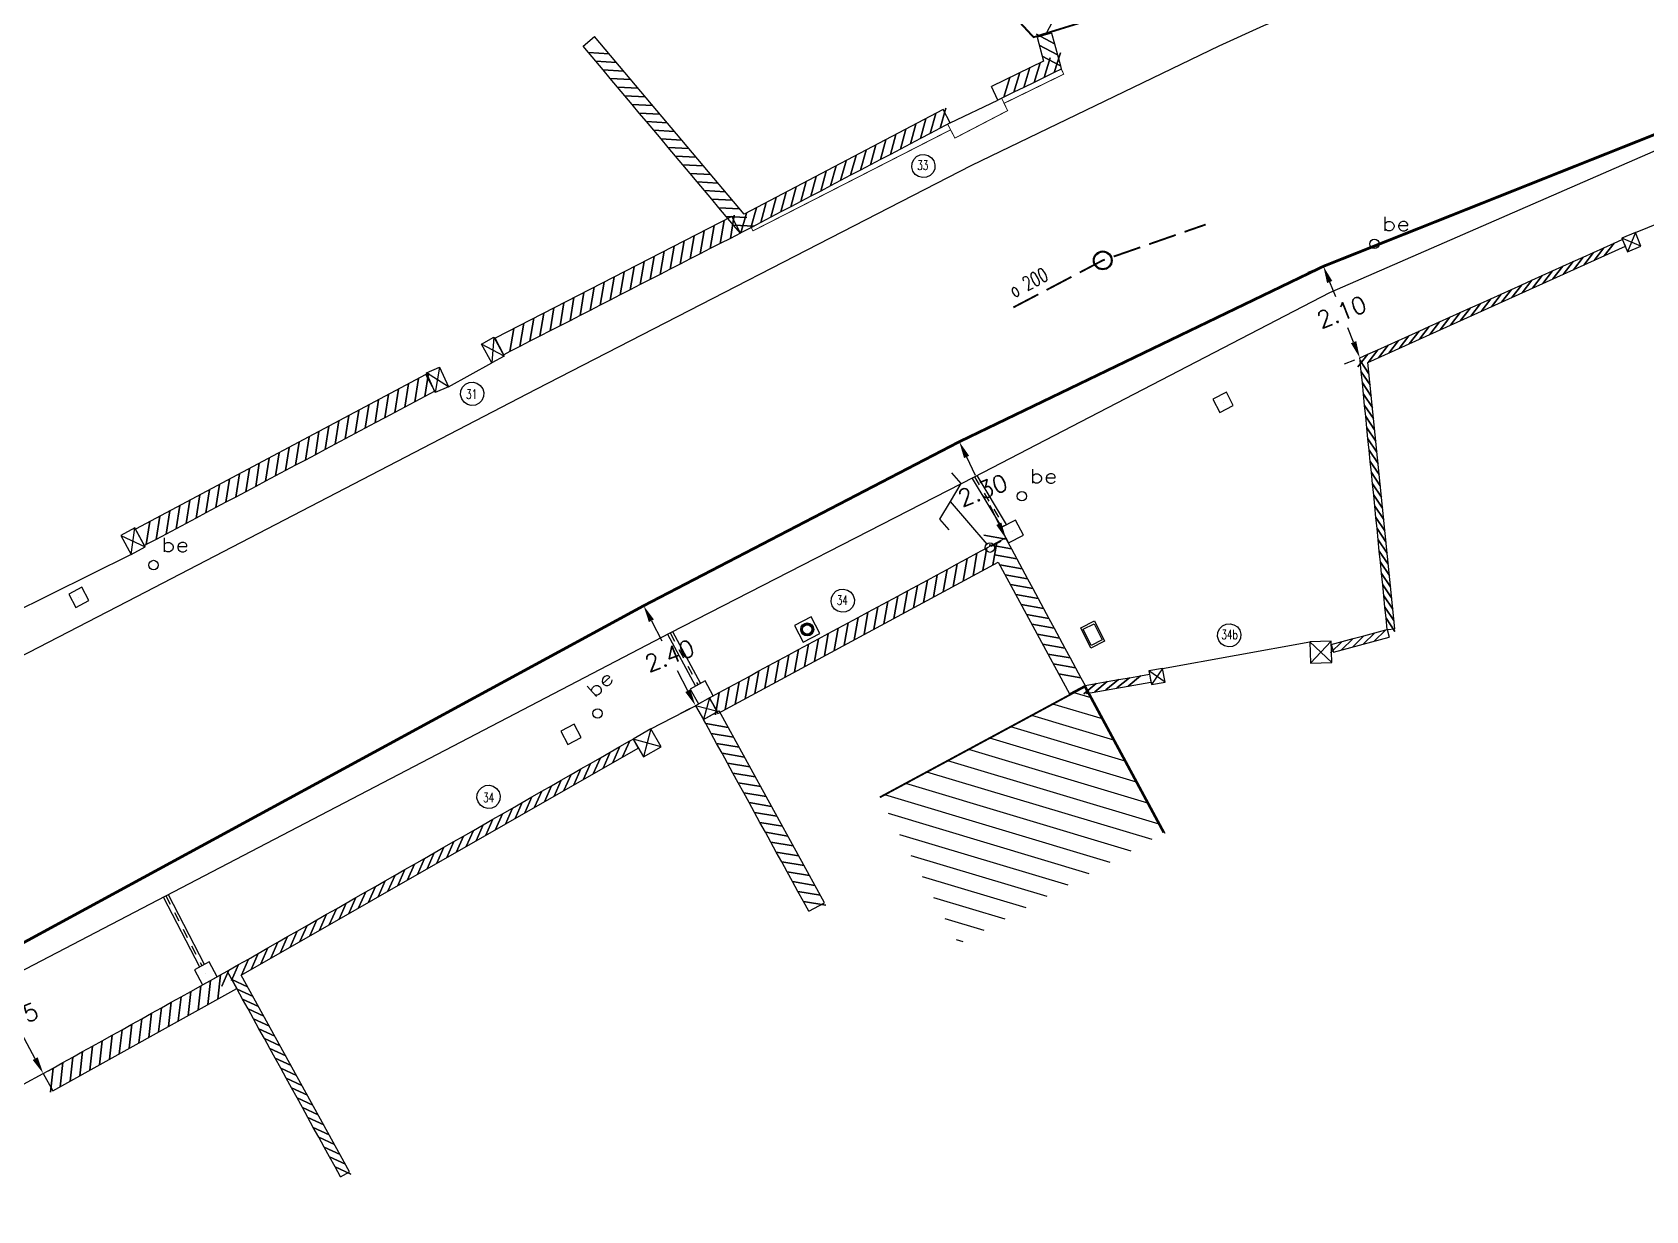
# Model space of a CAD drawing. Extents: x 329973 to 330360, y 136304 to 136475.
# Drawn here: x 330224.19 to 330258.57, y 136415.03 to 136440.14 of the extents above; entities that cross this region are included whole.
import ezdxf
from ezdxf.enums import TextEntityAlignment as Align

# ---------------------------------------------------------------- set-up
doc = ezdxf.new("R2010")
doc.units = 0
doc.header["$PDMODE"] = 2
doc.header["$PDSIZE"] = 0.1
for name, color, linetype in [('A-RESEAU-EAU', 5, 'Continuous'), ('TOP$BATI', 7, 'Continuous'), ('TOP$EAU', 7, 'Continuous'), ('TOP$GAZ', 7, 'Continuous'), ('TOP$MUR-CLOT', 7, 'Continuous'), ('TOP$PARCELLE', 7, 'Continuous'), ('TOP$PLUVIAL', 7, 'Continuous'), ('TOP$PTT-FT', 7, 'Continuous'), ('TOP$TOPO', 7, 'Continuous'), ('TOP$TXTNO', 7, 'Continuous'), ('TOP$VANNE', 7, 'Continuous'), ('TOP$VOIRIE', 7, 'Continuous')]:
    doc.layers.add(name, color=color, linetype=linetype)
doc.styles.add('NC1', font='SIMPLEX', dxfattribs={"width": 0.7, "height": 0.2})
doc.styles.add('NC2', font='SIMPLEX', dxfattribs={"width": 0.7, "height": 0.3})
doc.styles.get("Standard").update_dxf_attribs({"font": 'SIMPLEX'})
doc.dimstyles.get("Standard").update_dxf_attribs({"dimtxt": 0.18, "dimasz": 0.18, "dimexe": 0.18, "dimexo": 0.0625, "dimgap": 0.09, "dimtad": 0, "dimtih": 1, "dimtoh": 1, "dimdec": 4, "dimzin": 0, "dimdsep": 46, "dimtxsty": 'STANDARD', "dimcen": 0.09, "dimadec": 0, "dimazin": 0, "dimtfac": 1, "dimtdec": 4, "dimtofl": 0, "dimtmove": 0, "dimatfit": 3, "dimfxl": 1, "dimtolj": 1, "dimtzin": 0, "dimarcsym": 0})

# ---------------------------------------------------------------- blocks, each defined once
blk = doc.blocks.new('1S059')
at = {"color": 0}
for p, q in [((0.16, 0.16), (-0.16, 0.16)), ((-0.16, 0.16), (-0.16, -0.16)), ((0, 0), (0, 0)), ((0.16, -0.16), (0.16, 0.16)), ((-0.16, -0.16), (0.16, -0.16))]:
    blk.add_line(p, q, dxfattribs=at)
blk = doc.blocks.new('1S075')
at = {"color": 0}
blk.add_circle((0, 0), 0.1, dxfattribs=at)
at = {"color": 0, "width": 1.354839}
blk.add_text('be', height=0.3, dxfattribs=at).set_placement((0.16, 0.28), (0.76, 0.28), align=Align.FIT)
blk = doc.blocks.new('1S081')
at = {"color": 0}
for p, q in [((0.18, 0.18), (-0.18, 0.18)), ((-0.18, 0.18), (-0.18, -0.18)), ((0, 0), (0, 0)), ((0.18, -0.18), (0.18, 0.18)), ((-0.18, -0.18), (0.18, -0.18))]:
    blk.add_line(p, q, dxfattribs=at)
blk = doc.blocks.new('1S099')
at = {"color": 0}
for p, q in [((0.2, 0.2), (-0.2, 0.2)), ((-0.2, 0.2), (-0.2, -0.2)), ((0, 0), (0, 0)), ((0.2, -0.2), (0.2, 0.2)), ((-0.2, -0.2), (0.2, -0.2))]:
    blk.add_line(p, q, dxfattribs=at)
for radius in [0.14, 0.12, 0.1]:
    blk.add_circle((0, 0), radius, dxfattribs=at)
blk = doc.blocks.new('1S041')
at = {"color": 0}
for p, q in [((0.42, 1.74), (0.42, 1.44)), ((0.42, 1.44), (0, 1.3)), ((0, 1.3), (-0.42, 1.16)), ((-0.42, 1.16), (-0.42, 0.86)), ((0, 1.3), (0, 0.1))]:
    blk.add_line(p, q, dxfattribs=at)
blk.add_circle((0, 0), 0.1, dxfattribs=at)
blk = doc.blocks.new('1S098')
at = {"color": 0}
blk.add_line((0, 0), (0, 0), dxfattribs=at)
for radius in [0.2, 0.18]:
    blk.add_circle((0, 0), radius, dxfattribs=at)
blk = doc.blocks.new('3S072')
at = {"color": 0}
for p, q in [((1, 1), (0, 1)), ((0, 1), (0, 0)), ((0, 0), (1, 1)), ((1, 1), (0, 1)), ((0, 1), (1, 0)), ((1, 0), (1, 1)), ((0, 0), (1, 0))]:
    blk.add_line(p, q, dxfattribs=at)
blk = doc.blocks.new('2S072')
at = {"color": 0}
for p, q in [((1, 1), (0, 1)), ((0, 1), (0, 0)), ((0, 0), (1, 1)), ((1, 1), (0, 1)), ((0, 1), (1, 0)), ((1, 0), (1, 1)), ((0, 0), (1, 0))]:
    blk.add_line(p, q, dxfattribs=at)
blk = doc.blocks.new('3S046')
at = {"color": 0}
for p, q in [((1, 1), (0, 1)), ((0, 1), (0, 0)), ((0.9, 0.9), (0.1, 0.9)), ((0.1, 0.9), (0.1, 0.1)), ((0.9, 0.1), (0.9, 0.9)), ((1, 0), (1, 1)), ((0, 0), (1, 0)), ((0.1, 0.1), (0.9, 0.1))]:
    blk.add_line(p, q, dxfattribs=at)
blk = doc.blocks.new('*D60')
at = {"color": 0, "linetype": 'ByBlock', "transparency": 16777216}
for p, q in [((330223.267, 136420.344), (330223.473, 136420.456)), ((330223.329, 136419.968), (330223.616, 136419.439)), ((330224.25, 136418.272), (330223.963, 136418.801)), ((330224.532, 136418.016), (330224.738, 136418.128))]:
    blk.add_line(p, q, dxfattribs=at)
for points in [[(330223.382, 136419.997), (330223.276, 136419.94), (330223.157, 136420.285)], [(330224.303, 136418.301), (330224.197, 136418.244), (330224.422, 136417.956)]]:
    blk.add_solid(points, dxfattribs=at)
at = {"layer": 'DEFPOINTS', "color": 0, "linetype": 'ByBlock', "transparency": 16777216}
for p in [(330223.157, 136420.285, 7.846), (330224.422, 136417.956, 5.838), (330224.422, 136417.956)]:
    blk.add_point(p, dxfattribs=at)
at = {"color": 0, "linetype": 'ByBlock', "transparency": 16777216, "insert": (330223.79, 136419.12), "char_height": 0.36, "attachment_point": 5, "rotation": 20.9959}
blk.add_mtext('\\A1;2.65', dxfattribs=at)
blk = doc.blocks.new('*D61')
at = {"color": 0, "linetype": 'ByBlock', "transparency": 16777216}
for p, q in [((330237.105, 136427.864), (330236.896, 136427.756)), ((330237.382, 136427.602), (330237.602, 136427.178)), ((330238.156, 136426.111), (330237.936, 136426.535)), ((330238.211, 136425.734), (330238.003, 136425.626))]:
    blk.add_line(p, q, dxfattribs=at)
for points in [[(330237.435, 136427.63), (330237.328, 136427.575), (330237.216, 136427.922)], [(330238.209, 136426.139), (330238.103, 136426.084), (330238.322, 136425.792)]]:
    blk.add_solid(points, dxfattribs=at)
at = {"layer": 'DEFPOINTS', "color": 0, "linetype": 'ByBlock', "transparency": 16777216}
for p in [(330237.216, 136427.922, 7.846), (330237.216, 136427.922), (330238.322, 136425.792, 6.644)]:
    blk.add_point(p, dxfattribs=at)
at = {"color": 0, "linetype": 'ByBlock', "transparency": 16777216, "insert": (330237.769, 136426.857), "char_height": 0.36, "attachment_point": 5, "rotation": 20.9959}
blk.add_mtext('\\A1;2.40', dxfattribs=at)
blk = doc.blocks.new('*D62')
at = {"color": 0, "linetype": 'ByBlock', "transparency": 16777216}
for p, q in [((330243.831, 136431.362), (330243.619, 136431.26)), ((330244.099, 136431.092), (330244.285, 136430.706)), ((330244.785, 136429.669), (330244.599, 136430.055)), ((330244.829, 136429.29), (330244.617, 136429.188))]:
    blk.add_line(p, q, dxfattribs=at)
for points in [[(330244.153, 136431.118), (330244.045, 136431.066), (330243.943, 136431.416)], [(330244.839, 136429.695), (330244.731, 136429.643), (330244.941, 136429.344)]]:
    blk.add_solid(points, dxfattribs=at)
at = {"layer": 'DEFPOINTS', "color": 0, "linetype": 'ByBlock', "transparency": 16777216}
for p in [(330243.943, 136431.416, 7.846), (330244.941, 136429.344, 6.644), (330244.941, 136429.344)]:
    blk.add_point(p, dxfattribs=at)
at = {"color": 0, "linetype": 'ByBlock', "transparency": 16777216, "insert": (330244.442, 136430.38), "char_height": 0.36, "attachment_point": 5, "rotation": 20.9959}
blk.add_mtext('\\A1;2.30', dxfattribs=at)
blk = doc.blocks.new('*D63')
at = {"color": 0, "linetype": 'ByBlock', "transparency": 16777216}
for p, q in [((330251.587, 136435.108), (330251.368, 136435.021)), ((330251.836, 136434.82), (330251.958, 136434.513)), ((330252.346, 136433.538), (330252.224, 136433.844)), ((330252.363, 136433.157), (330252.144, 136433.07))]:
    blk.add_line(p, q, dxfattribs=at)
for points in [[(330251.892, 136434.842), (330251.78, 136434.798), (330251.703, 136435.154)], [(330252.402, 136433.56), (330252.29, 136433.515), (330252.479, 136433.203)]]:
    blk.add_solid(points, dxfattribs=at)
at = {"layer": 'DEFPOINTS', "color": 0, "linetype": 'ByBlock', "transparency": 16777216}
for p in [(330251.703, 136435.154, 7.846), (330251.703, 136435.154), (330252.479, 136433.203)]:
    blk.add_point(p, dxfattribs=at)
at = {"color": 0, "linetype": 'ByBlock', "transparency": 16777216, "insert": (330252.091, 136434.179), "char_height": 0.36, "attachment_point": 5, "rotation": 20.9959}
blk.add_mtext('\\A1;2.10', dxfattribs=at)

msp = doc.modelspace()

# ---------------------------------------------------------------- linework, layer by layer
at = {"layer": 'A-RESEAU-EAU', "const_width": 0.06, "elevation": 7.846}
msp.add_lwpolyline([(330265.103, 136440.484), (330251.703, 136435.154), (330243.943, 136431.416), (330237.216, 136427.922), (330223.157, 136420.285), (330216.451, 136416.849), (330195.207, 136405.972), (330186.28, 136401.237), (330175.385, 136395.776), (330162.704, 136389.283), (330153.247, 136384.635), (330134.165, 136375.436), (330120.239, 136369.213), (330109.023, 136364.983), (330098.768, 136361.74), (330079.583, 136354.627), (330069.078, 136351.149), (330040.901, 136341.155)], dxfattribs=at)
at = {"layer": 'TOP$BATI', "color": 0, "const_width": 0.04}
msp.add_lwpolyline([(330246.041, 136445.384), (330249.772, 136441.345), (330245.526, 136440.035), (330241.795, 136444.074)], dxfattribs=at)
at = {"layer": 'TOP$BATI', "color": 1}
for points, elevation in [([(330247.657, 136443.637), (330245.794, 136440.111)], 3.301), ([(330246.381, 136426.075), (330246.748, 136425.965)], 7.159), ([(330245.485, 136425.592), (330247.231, 136425.069)], 7.159), ([(330245.933, 136425.833), (330246.99, 136425.517)], 7.159), ([(330245.036, 136425.35), (330247.473, 136424.621)], 7.159), ([(330244.14, 136424.867), (330247.957, 136423.725)], 7.159), ([(330244.588, 136425.108), (330247.715, 136424.173)], 7.159), ([(330243.692, 136424.625), (330248.198, 136423.277)], 7.159), ([(330242.796, 136424.142), (330247.6, 136422.704)], 7.159), ([(330243.244, 136424.383), (330248.048, 136422.946)], 7.159), ([(330242.348, 136423.9), (330247.152, 136422.462)], 7.159), ([(330242.429, 136423.5), (330246.704, 136422.221)], 7.18), ([(330242.671, 136423.052), (330246.256, 136421.979)], 7.208), ([(330242.913, 136422.603), (330245.808, 136421.737)], 7.235), ([(330243.154, 136422.155), (330245.36, 136421.495)], 7.263), ([(330243.396, 136421.707), (330244.912, 136421.254)], 7.29), ([(330243.637, 136421.259), (330244.464, 136421.012)], 7.318), ([(330243.879, 136420.811), (330244.016, 136420.77)], 7.345)]:
    msp.add_lwpolyline(points, dxfattribs=dict(at, elevation=elevation))
at = {"layer": 'TOP$BATI', "const_width": 0.02}
for points, elevation in [([(330244.898, 136438.627), (330246.17, 136439.248), (330246.117, 136439.356)], 7.519), ([(330244.845, 136438.735), (330244.974, 136438.471), (330243.85, 136437.886), (330243.696, 136438.18)], 7.519), ([(330243.758, 136438.062), (330239.546, 136435.909), (330239.508, 136435.981)], 7.473)]:
    msp.add_lwpolyline(points, dxfattribs=dict(at, elevation=elevation))
at = {"layer": 'TOP$BATI', "color": 0, "const_width": 0.04, "elevation": 7.159}
msp.add_lwpolyline([(330242.251, 136423.841), (330246.617, 136426.196), (330248.295, 136423.085)], dxfattribs=at)
at = {"layer": 'TOP$MUR-CLOT', "color": 0}
for points in [[(330235.927, 136439.843), (330236.172, 136440.049)], [(330253.063, 136427.416), (330253.039, 136427.655), (330253.228, 136427.372), (330253.039, 136427.655), (330253.015, 136427.894), (330253.204, 136427.611), (330253.015, 136427.894), (330252.991, 136428.132), (330253.18, 136427.85), (330252.991, 136428.132), (330252.967, 136428.371), (330253.156, 136428.089), (330252.967, 136428.371), (330252.943, 136428.61), (330253.132, 136428.328), (330252.943, 136428.61), (330252.918, 136428.849), (330253.108, 136428.566), (330252.918, 136428.849), (330252.894, 136429.088), (330253.084, 136428.805), (330252.894, 136429.088), (330252.87, 136429.326), (330253.06, 136429.044), (330252.87, 136429.326), (330252.846, 136429.565), (330253.035, 136429.283), (330252.846, 136429.565), (330252.822, 136429.804), (330253.011, 136429.521), (330252.822, 136429.804), (330252.798, 136430.043), (330252.987, 136429.76), (330252.798, 136430.043), (330252.774, 136430.281), (330252.963, 136429.999), (330252.774, 136430.281), (330252.75, 136430.52), (330252.939, 136430.238), (330252.75, 136430.52), (330252.726, 136430.759), (330252.915, 136430.477), (330252.726, 136430.759), (330252.702, 136430.998), (330252.891, 136430.715), (330252.702, 136430.998), (330252.677, 136431.237), (330252.867, 136430.954), (330252.677, 136431.237), (330252.653, 136431.475), (330252.843, 136431.193), (330252.653, 136431.475), (330252.629, 136431.714), (330252.819, 136431.432), (330252.629, 136431.714), (330252.605, 136431.953), (330252.794, 136431.671), (330252.605, 136431.953), (330252.581, 136432.192), (330252.77, 136431.909), (330252.581, 136432.192), (330252.557, 136432.431), (330252.746, 136432.148), (330252.557, 136432.431), (330252.533, 136432.669), (330252.722, 136432.387), (330252.533, 136432.669), (330252.509, 136432.908), (330252.698, 136432.626), (330252.509, 136432.908), (330252.485, 136433.147), (330252.674, 136432.864), (330252.485, 136433.147), (330252.479, 136433.203), (330252.646, 136433.279), (330252.439, 136433.009), (330252.646, 136433.279), (330252.865, 136433.377), (330252.657, 136433.108), (330252.865, 136433.377), (330253.084, 136433.476), (330252.876, 136433.207), (330253.084, 136433.476), (330253.303, 136433.575), (330253.095, 136433.305), (330253.303, 136433.575), (330253.521, 136433.673), (330253.314, 136433.404), (330253.521, 136433.673), (330253.74, 136433.772), (330253.533, 136433.503), (330253.74, 136433.772), (330253.959, 136433.871), (330253.751, 136433.602), (330253.959, 136433.871), (330254.178, 136433.969), (330253.97, 136433.7), (330254.178, 136433.969), (330254.396, 136434.068), (330254.189, 136433.799), (330254.396, 136434.068), (330254.615, 136434.167), (330254.408, 136433.898), (330254.615, 136434.167), (330254.834, 136434.266), (330254.626, 136433.996), (330254.834, 136434.266), (330255.053, 136434.364), (330254.845, 136434.095), (330255.053, 136434.364), (330255.272, 136434.463), (330255.064, 136434.194), (330255.272, 136434.463), (330255.49, 136434.562), (330255.283, 136434.292), (330255.49, 136434.562), (330255.709, 136434.66), (330255.501, 136434.391), (330255.709, 136434.66), (330255.928, 136434.759), (330255.72, 136434.49), (330255.928, 136434.759), (330256.147, 136434.858), (330255.939, 136434.589), (330256.147, 136434.858), (330256.365, 136434.957), (330256.158, 136434.687), (330256.365, 136434.957), (330256.584, 136435.055), (330256.376, 136434.786), (330256.584, 136435.055), (330256.803, 136435.154), (330256.595, 136434.885), (330256.803, 136435.154), (330257.022, 136435.253), (330256.814, 136434.983), (330257.022, 136435.253), (330257.24, 136435.351), (330257.033, 136435.082), (330257.24, 136435.351), (330257.459, 136435.45), (330257.251, 136435.181), (330257.459, 136435.45), (330257.678, 136435.549), (330257.47, 136435.28), (330257.678, 136435.549), (330257.897, 136435.647), (330257.689, 136435.378), (330257.897, 136435.647), (330258.073, 136435.727)], [(330253.222, 136427.432), (330252.65, 136433.105), (330258.139, 136435.581)], [(330253.063, 136427.416), (330253.222, 136427.432)], [(330253.063, 136427.416), (330253.107, 136427.252)]]:
    msp.add_lwpolyline(points, dxfattribs=at)
for points, elevation in [([(330243.602, 136438.492), (330239.356, 136436.262), (330236.172, 136440.049)], 7.53), ([(330245.601, 136440.039), (330245.739, 136439.528), (330244.627, 136438.985)], 7.62), ([(330245.91, 136440.123), (330245.972, 136439.891), (330245.585, 136440.097), (330245.972, 136439.891), (330246.035, 136439.659), (330245.648, 136439.865), (330246.035, 136439.659), (330246.098, 136439.428), (330245.71, 136439.634), (330246.098, 136439.428), (330246.117, 136439.356), (330245.968, 136439.283), (330246.097, 136439.702), (330245.968, 136439.283), (330245.752, 136439.178), (330245.881, 136439.597), (330245.752, 136439.178), (330245.537, 136439.073), (330245.666, 136439.492), (330245.537, 136439.073), (330245.321, 136438.967), (330245.45, 136439.387), (330245.321, 136438.967), (330245.105, 136438.862), (330245.234, 136439.281), (330245.105, 136438.862), (330244.89, 136438.757), (330245.019, 136439.176), (330244.89, 136438.757), (330244.767, 136438.697)], 7.62), ([(330245.91, 136440.123), (330245.601, 136440.039)], 7.62), ([(330243.751, 136438.209), (330243.539, 136438.097), (330243.655, 136438.52), (330243.539, 136438.097), (330243.326, 136437.986), (330243.443, 136438.409), (330243.326, 136437.986), (330243.114, 136437.874), (330243.23, 136438.297), (330243.114, 136437.874), (330242.901, 136437.763), (330243.018, 136438.185), (330242.901, 136437.763), (330242.689, 136437.651), (330242.805, 136438.074), (330242.689, 136437.651), (330242.476, 136437.539), (330242.593, 136437.962), (330242.476, 136437.539), (330242.264, 136437.428), (330242.38, 136437.851), (330242.264, 136437.428), (330242.051, 136437.316), (330242.168, 136437.739), (330242.051, 136437.316), (330241.839, 136437.205), (330241.956, 136437.627), (330241.839, 136437.205), (330241.626, 136437.093), (330241.743, 136437.516), (330241.626, 136437.093), (330241.414, 136436.981), (330241.531, 136437.404), (330241.414, 136436.981), (330241.201, 136436.87), (330241.318, 136437.293), (330241.201, 136436.87), (330240.989, 136436.758), (330241.106, 136437.181), (330240.989, 136436.758), (330240.776, 136436.647), (330240.893, 136437.069), (330240.776, 136436.647), (330240.564, 136436.535), (330240.681, 136436.958), (330240.564, 136436.535), (330240.351, 136436.423), (330240.468, 136436.846), (330240.351, 136436.423), (330240.139, 136436.312), (330240.256, 136436.735), (330240.139, 136436.312), (330239.926, 136436.2), (330240.043, 136436.623), (330239.926, 136436.2), (330239.714, 136436.089), (330239.831, 136436.511), (330239.714, 136436.089), (330239.502, 136435.977), (330239.618, 136436.4), (330239.502, 136435.977), (330239.289, 136435.865), (330239.406, 136436.288), (330239.289, 136435.865), (330239.277, 136435.859), (330239.131, 136436.032), (330239.569, 136436.009), (330239.131, 136436.032), (330238.977, 136436.216), (330239.415, 136436.192), (330238.977, 136436.216), (330238.822, 136436.4), (330239.26, 136436.376), (330238.822, 136436.4), (330238.668, 136436.583), (330239.106, 136436.56), (330238.668, 136436.583), (330238.513, 136436.767), (330238.951, 136436.743), (330238.513, 136436.767), (330238.359, 136436.951), (330238.797, 136436.927), (330238.359, 136436.951), (330238.205, 136437.134), (330238.643, 136437.111), (330238.205, 136437.134), (330238.05, 136437.318), (330238.488, 136437.294), (330238.05, 136437.318), (330237.896, 136437.502), (330238.334, 136437.478), (330237.896, 136437.502), (330237.741, 136437.685), (330238.179, 136437.662), (330237.741, 136437.685), (330237.587, 136437.869), (330238.025, 136437.845), (330237.587, 136437.869), (330237.432, 136438.053), (330237.87, 136438.029), (330237.432, 136438.053), (330237.278, 136438.237), (330237.716, 136438.213), (330237.278, 136438.237), (330237.123, 136438.42), (330237.561, 136438.397), (330237.123, 136438.42), (330236.969, 136438.604), (330237.407, 136438.58), (330236.969, 136438.604), (330236.814, 136438.788), (330237.252, 136438.764), (330236.814, 136438.788), (330236.66, 136438.971), (330237.098, 136438.948), (330236.66, 136438.971), (330236.505, 136439.155), (330236.943, 136439.131), (330236.505, 136439.155), (330236.351, 136439.339), (330236.789, 136439.315), (330236.351, 136439.339), (330236.197, 136439.522), (330236.635, 136439.499), (330236.197, 136439.522), (330236.042, 136439.706), (330236.48, 136439.682), (330236.042, 136439.706), (330235.927, 136439.843)], 7.53), ([(330244.767, 136438.697), (330244.627, 136438.985)], 7.523), ([(330243.751, 136438.209), (330243.602, 136438.492)], 7.53), ([(330239.094, 136436.215), (330234.052, 136433.625)], 7.013), ([(330239.277, 136435.859), (330239.064, 136435.749), (330239.148, 136436.242), (330239.064, 136435.749), (330238.85, 136435.64), (330238.934, 136436.133), (330238.85, 136435.64), (330238.637, 136435.53), (330238.721, 136436.023), (330238.637, 136435.53), (330238.423, 136435.42), (330238.507, 136435.913), (330238.423, 136435.42), (330238.21, 136435.311), (330238.294, 136435.804), (330238.21, 136435.311), (330237.996, 136435.201), (330238.08, 136435.694), (330237.996, 136435.201), (330237.783, 136435.091), (330237.867, 136435.584), (330237.783, 136435.091), (330237.569, 136434.982), (330237.653, 136435.475), (330237.569, 136434.982), (330237.356, 136434.872), (330237.44, 136435.365), (330237.356, 136434.872), (330237.142, 136434.763), (330237.226, 136435.255), (330237.142, 136434.763), (330236.929, 136434.653), (330237.013, 136435.146), (330236.929, 136434.653), (330236.715, 136434.543), (330236.799, 136435.036), (330236.715, 136434.543), (330236.502, 136434.434), (330236.586, 136434.926), (330236.502, 136434.434), (330236.288, 136434.324), (330236.372, 136434.817), (330236.288, 136434.324), (330236.075, 136434.214), (330236.159, 136434.707), (330236.075, 136434.214), (330235.861, 136434.105), (330235.945, 136434.598), (330235.861, 136434.105), (330235.648, 136433.995), (330235.732, 136434.488), (330235.648, 136433.995), (330235.434, 136433.885), (330235.518, 136434.378), (330235.434, 136433.885), (330235.221, 136433.776), (330235.305, 136434.269), (330235.221, 136433.776), (330235.007, 136433.666), (330235.091, 136434.159), (330235.007, 136433.666), (330234.794, 136433.556), (330234.878, 136434.049), (330234.794, 136433.556), (330234.58, 136433.447), (330234.664, 136433.94), (330234.58, 136433.447), (330234.367, 136433.337), (330234.451, 136433.83), (330234.367, 136433.337), (330234.234, 136433.269)], 7.013), ([(330239.277, 136435.859), (330239.094, 136436.215)], 7.013), ([(330258.073, 136435.727), (330258.139, 136435.581)], 7.719), ([(330234.234, 136433.269), (330234.052, 136433.625)], 6.745), ([(330232.575, 136432.846), (330226.388, 136429.555)], 6.676), ([(330232.763, 136432.492), (330232.551, 136432.38), (330232.628, 136432.874), (330232.551, 136432.38), (330232.339, 136432.267), (330232.416, 136432.761), (330232.339, 136432.267), (330232.127, 136432.154), (330232.204, 136432.648), (330232.127, 136432.154), (330231.915, 136432.042), (330231.992, 136432.536), (330231.915, 136432.042), (330231.703, 136431.929), (330231.78, 136432.423), (330231.703, 136431.929), (330231.492, 136431.816), (330231.569, 136432.31), (330231.492, 136431.816), (330231.28, 136431.704), (330231.357, 136432.198), (330231.28, 136431.704), (330231.068, 136431.591), (330231.145, 136432.085), (330231.068, 136431.591), (330230.856, 136431.478), (330230.933, 136431.972), (330230.856, 136431.478), (330230.644, 136431.365), (330230.721, 136431.859), (330230.644, 136431.365), (330230.432, 136431.253), (330230.509, 136431.747), (330230.432, 136431.253), (330230.22, 136431.14), (330230.297, 136431.634), (330230.22, 136431.14), (330230.008, 136431.027), (330230.085, 136431.521), (330230.008, 136431.027), (330229.796, 136430.915), (330229.873, 136431.409), (330229.796, 136430.915), (330229.585, 136430.802), (330229.662, 136431.296), (330229.585, 136430.802), (330229.373, 136430.689), (330229.45, 136431.183), (330229.373, 136430.689), (330229.161, 136430.576), (330229.238, 136431.07), (330229.161, 136430.576), (330228.949, 136430.464), (330229.026, 136430.958), (330228.949, 136430.464), (330228.737, 136430.351), (330228.814, 136430.845), (330228.737, 136430.351), (330228.525, 136430.238), (330228.602, 136430.732), (330228.525, 136430.238), (330228.313, 136430.126), (330228.39, 136430.62), (330228.313, 136430.126), (330228.101, 136430.013), (330228.178, 136430.507), (330228.101, 136430.013), (330227.889, 136429.9), (330227.966, 136430.394), (330227.889, 136429.9), (330227.678, 136429.788), (330227.755, 136430.282), (330227.678, 136429.788), (330227.466, 136429.675), (330227.543, 136430.169), (330227.466, 136429.675), (330227.254, 136429.562), (330227.331, 136430.056), (330227.254, 136429.562), (330227.042, 136429.449), (330227.119, 136429.943), (330227.042, 136429.449), (330226.83, 136429.337), (330226.907, 136429.831), (330226.83, 136429.337), (330226.618, 136429.224), (330226.695, 136429.718), (330226.618, 136429.224), (330226.576, 136429.201)], 6.676), ([(330232.763, 136432.492), (330232.575, 136432.846)], 6.676), ([(330226.576, 136429.201), (330226.388, 136429.555)], 6.296), ([(330238.617, 136425.962), (330238.828, 136426.076), (330238.745, 136425.599), (330238.828, 136426.076), (330239.039, 136426.19), (330238.956, 136425.713), (330239.039, 136426.19), (330239.251, 136426.304), (330239.167, 136425.827), (330239.251, 136426.304), (330239.462, 136426.418), (330239.378, 136425.941), (330239.462, 136426.418), (330239.673, 136426.532), (330239.589, 136426.055), (330239.673, 136426.532), (330239.884, 136426.646), (330239.801, 136426.169), (330239.884, 136426.646), (330240.095, 136426.76), (330240.012, 136426.283), (330240.095, 136426.76), (330240.307, 136426.874), (330240.223, 136426.397), (330240.307, 136426.874), (330240.518, 136426.988), (330240.434, 136426.511), (330240.518, 136426.988), (330240.729, 136427.102), (330240.645, 136426.625), (330240.729, 136427.102), (330240.94, 136427.216), (330240.857, 136426.739), (330240.94, 136427.216), (330241.151, 136427.33), (330241.068, 136426.853), (330241.151, 136427.33), (330241.362, 136427.444), (330241.279, 136426.967), (330241.362, 136427.444), (330241.574, 136427.558), (330241.49, 136427.081), (330241.574, 136427.558), (330241.785, 136427.672), (330241.701, 136427.195), (330241.785, 136427.672), (330241.996, 136427.786), (330241.913, 136427.309), (330241.996, 136427.786), (330242.207, 136427.9), (330242.124, 136427.423), (330242.207, 136427.9), (330242.418, 136428.014), (330242.335, 136427.537), (330242.418, 136428.014), (330242.63, 136428.128), (330242.546, 136427.651), (330242.63, 136428.128), (330242.841, 136428.242), (330242.757, 136427.765), (330242.841, 136428.242), (330243.052, 136428.356), (330242.969, 136427.879), (330243.052, 136428.356), (330243.263, 136428.47), (330243.18, 136427.993), (330243.263, 136428.47), (330243.474, 136428.584), (330243.391, 136428.107), (330243.474, 136428.584), (330243.686, 136428.698), (330243.602, 136428.221), (330243.686, 136428.698), (330243.897, 136428.812), (330243.813, 136428.335), (330243.897, 136428.812), (330244.108, 136428.926), (330244.024, 136428.449), (330244.108, 136428.926), (330244.319, 136429.04), (330244.236, 136428.563), (330244.319, 136429.04), (330244.53, 136429.154), (330244.447, 136428.677), (330244.53, 136429.154), (330244.742, 136429.268), (330244.658, 136428.791), (330244.742, 136429.268), (330244.928, 136429.369), (330244.941, 136429.344), (330244.464, 136429.428), (330244.941, 136429.344), (330245.055, 136429.133), (330244.578, 136429.217), (330245.055, 136429.133), (330245.169, 136428.922), (330244.692, 136429.005), (330245.169, 136428.922), (330245.283, 136428.711), (330244.806, 136428.794), (330245.283, 136428.711), (330245.397, 136428.499), (330244.92, 136428.583), (330245.397, 136428.499), (330245.511, 136428.288), (330245.034, 136428.372), (330245.511, 136428.288), (330245.625, 136428.077), (330245.148, 136428.161), (330245.625, 136428.077), (330245.739, 136427.866), (330245.262, 136427.949), (330245.739, 136427.866), (330245.853, 136427.654), (330245.376, 136427.738), (330245.853, 136427.654), (330245.967, 136427.443), (330245.49, 136427.527), (330245.967, 136427.443), (330246.081, 136427.232), (330245.604, 136427.316), (330246.081, 136427.232), (330246.195, 136427.021), (330245.718, 136427.104), (330246.195, 136427.021), (330246.309, 136426.81), (330245.832, 136426.893), (330246.309, 136426.81), (330246.423, 136426.598), (330245.946, 136426.682), (330246.423, 136426.598), (330246.536, 136426.387), (330246.06, 136426.471), (330246.536, 136426.387), (330246.625, 136426.223)], 6.644), ([(330238.798, 136425.628), (330244.774, 136428.854), (330246.291, 136426.043)], 6.644), ([(330251.871, 136427.099), (330252.103, 136427.161), (330251.857, 136426.919), (330252.103, 136427.161), (330252.335, 136427.222), (330252.089, 136426.981), (330252.335, 136427.222), (330252.567, 136427.284), (330252.321, 136427.043), (330252.567, 136427.284), (330252.799, 136427.346), (330252.553, 136427.104), (330252.799, 136427.346), (330253.031, 136427.407), (330252.785, 136427.166), (330253.031, 136427.407), (330253.063, 136427.416)], 7.276), ([(330251.915, 136426.935), (330253.107, 136427.252)], 7.276), ([(330251.871, 136427.099), (330251.915, 136426.935)], 7.276), ([(330246.625, 136426.223), (330246.291, 136426.043)], 7.159), ([(330246.625, 136426.223), (330246.861, 136426.265), (330246.595, 136426.045), (330246.861, 136426.265), (330247.098, 136426.306), (330246.832, 136426.087), (330247.098, 136426.306), (330247.334, 136426.348), (330247.068, 136426.128), (330247.334, 136426.348), (330247.57, 136426.389), (330247.304, 136426.17), (330247.57, 136426.389), (330247.807, 136426.431), (330247.541, 136426.212), (330247.807, 136426.431), (330247.996, 136426.464)], 7.159), ([(330246.625, 136426.223), (330246.654, 136426.056)], 7.159), ([(330246.654, 136426.056), (330248.025, 136426.297)], 7.159), ([(330247.996, 136426.464), (330248.025, 136426.297)], 7.195), ([(330238.617, 136425.962), (330238.798, 136425.628)], 6.644), ([(330238.492, 136425.497), (330238.825, 136425.68)], 6.644), ([(330241.068, 136421.596), (330238.825, 136425.68)], 6.644), ([(330240.735, 136421.413), (330240.62, 136421.623), (330241.097, 136421.543), (330240.62, 136421.623), (330240.504, 136421.834), (330240.982, 136421.754), (330240.504, 136421.834), (330240.389, 136422.044), (330240.866, 136421.964), (330240.389, 136422.044), (330240.273, 136422.254), (330240.751, 136422.174), (330240.273, 136422.254), (330240.158, 136422.465), (330240.635, 136422.385), (330240.158, 136422.465), (330240.042, 136422.675), (330240.52, 136422.595), (330240.042, 136422.675), (330239.926, 136422.885), (330240.404, 136422.805), (330239.926, 136422.885), (330239.811, 136423.096), (330240.288, 136423.016), (330239.811, 136423.096), (330239.695, 136423.306), (330240.173, 136423.226), (330239.695, 136423.306), (330239.58, 136423.516), (330240.057, 136423.436), (330239.58, 136423.516), (330239.464, 136423.727), (330239.942, 136423.647), (330239.464, 136423.727), (330239.349, 136423.937), (330239.826, 136423.857), (330239.349, 136423.937), (330239.233, 136424.148), (330239.711, 136424.068), (330239.233, 136424.148), (330239.118, 136424.358), (330239.595, 136424.278), (330239.118, 136424.358), (330239.002, 136424.568), (330239.48, 136424.488), (330239.002, 136424.568), (330238.887, 136424.779), (330239.364, 136424.699), (330238.887, 136424.779), (330238.771, 136424.989), (330239.249, 136424.909), (330238.771, 136424.989), (330238.656, 136425.199), (330239.133, 136425.119), (330238.656, 136425.199), (330238.54, 136425.41), (330239.017, 136425.33), (330238.54, 136425.41), (330238.492, 136425.497)], 6.644), ([(330230.756, 136415.758), (330230.64, 136415.968), (330230.978, 136415.812), (330230.64, 136415.968), (330230.525, 136416.178), (330230.862, 136416.022), (330230.525, 136416.178), (330230.409, 136416.388), (330230.746, 136416.232), (330230.409, 136416.388), (330230.293, 136416.599), (330230.63, 136416.442), (330230.293, 136416.599), (330230.177, 136416.809), (330230.515, 136416.652), (330230.177, 136416.809), (330230.061, 136417.019), (330230.399, 136416.863), (330230.061, 136417.019), (330229.945, 136417.229), (330230.283, 136417.073), (330229.945, 136417.229), (330229.83, 136417.439), (330230.167, 136417.283), (330229.83, 136417.439), (330229.714, 136417.65), (330230.051, 136417.493), (330229.714, 136417.65), (330229.598, 136417.86), (330229.935, 136417.703), (330229.598, 136417.86), (330229.482, 136418.07), (330229.82, 136417.913), (330229.482, 136418.07), (330229.366, 136418.28), (330229.704, 136418.124), (330229.366, 136418.28), (330229.25, 136418.49), (330229.588, 136418.334), (330229.25, 136418.49), (330229.135, 136418.701), (330229.472, 136418.544), (330229.135, 136418.701), (330229.019, 136418.911), (330229.356, 136418.754), (330229.019, 136418.911), (330228.903, 136419.121), (330229.24, 136418.964), (330228.903, 136419.121), (330228.787, 136419.331), (330229.125, 136419.175), (330228.787, 136419.331), (330228.671, 136419.541), (330229.009, 136419.385), (330228.671, 136419.541), (330228.555, 136419.752), (330228.893, 136419.595), (330228.555, 136419.752), (330228.44, 136419.962), (330228.777, 136419.805), (330228.44, 136419.962), (330228.343, 136420.137), (330228.378, 136420.157), (330228.226, 136419.817), (330228.378, 136420.157), (330228.586, 136420.276), (330228.435, 136419.936), (330228.586, 136420.276), (330228.794, 136420.395), (330228.643, 136420.055), (330228.794, 136420.395), (330229.003, 136420.514), (330228.851, 136420.174), (330229.003, 136420.514), (330229.211, 136420.633), (330229.06, 136420.293), (330229.211, 136420.633), (330229.419, 136420.752), (330229.268, 136420.413), (330229.419, 136420.752), (330229.628, 136420.872), (330229.477, 136420.532), (330229.628, 136420.872), (330229.836, 136420.991), (330229.685, 136420.651), (330229.836, 136420.991), (330230.045, 136421.11), (330229.893, 136420.77), (330230.045, 136421.11), (330230.253, 136421.229), (330230.102, 136420.889), (330230.253, 136421.229), (330230.461, 136421.348), (330230.31, 136421.008), (330230.461, 136421.348), (330230.67, 136421.467), (330230.518, 136421.127), (330230.67, 136421.467), (330230.878, 136421.586), (330230.727, 136421.246), (330230.878, 136421.586), (330231.086, 136421.705), (330230.935, 136421.365), (330231.086, 136421.705), (330231.295, 136421.824), (330231.143, 136421.485), (330231.295, 136421.824), (330231.503, 136421.944), (330231.352, 136421.604), (330231.503, 136421.944), (330231.711, 136422.063), (330231.56, 136421.723), (330231.711, 136422.063), (330231.92, 136422.182), (330231.768, 136421.842), (330231.92, 136422.182), (330232.128, 136422.301), (330231.977, 136421.961), (330232.128, 136422.301), (330232.336, 136422.42), (330232.185, 136422.08), (330232.336, 136422.42), (330232.545, 136422.539), (330232.394, 136422.199), (330232.545, 136422.539), (330232.753, 136422.658), (330232.602, 136422.318), (330232.753, 136422.658), (330232.961, 136422.777), (330232.81, 136422.437), (330232.961, 136422.777), (330233.17, 136422.896), (330233.019, 136422.557), (330233.17, 136422.896), (330233.378, 136423.016), (330233.227, 136422.676), (330233.378, 136423.016), (330233.587, 136423.135), (330233.435, 136422.795), (330233.587, 136423.135), (330233.795, 136423.254), (330233.644, 136422.914), (330233.795, 136423.254), (330234.003, 136423.373), (330233.852, 136423.033), (330234.003, 136423.373), (330234.212, 136423.492), (330234.06, 136423.152), (330234.212, 136423.492), (330234.42, 136423.611), (330234.269, 136423.271), (330234.42, 136423.611), (330234.628, 136423.73), (330234.477, 136423.39), (330234.628, 136423.73), (330234.837, 136423.849), (330234.685, 136423.51), (330234.837, 136423.849), (330235.045, 136423.969), (330234.894, 136423.629), (330235.045, 136423.969), (330235.253, 136424.088), (330235.102, 136423.748), (330235.253, 136424.088), (330235.462, 136424.207), (330235.31, 136423.867), (330235.462, 136424.207), (330235.67, 136424.326), (330235.519, 136423.986), (330235.67, 136424.326), (330235.878, 136424.445), (330235.727, 136424.105), (330235.878, 136424.445), (330236.087, 136424.564), (330235.936, 136424.224), (330236.087, 136424.564), (330236.295, 136424.683), (330236.144, 136424.343), (330236.295, 136424.683), (330236.504, 136424.802), (330236.352, 136424.462), (330236.504, 136424.802), (330236.712, 136424.921), (330236.561, 136424.582), (330236.712, 136424.921), (330236.92, 136425.041), (330236.769, 136424.701), (330236.92, 136425.041), (330236.991, 136425.081)], 6.004), ([(330230.949, 136415.864), (330228.64, 136420.054), (330237.1, 136424.89)], 6.004), ([(330236.991, 136425.081), (330237.1, 136424.89)], 6.572), ([(330240.735, 136421.413), (330241.068, 136421.596)], 6.644), ([(330224.422, 136417.956), (330224.632, 136418.073), (330224.574, 136417.56), (330224.632, 136418.073), (330224.841, 136418.189), (330224.783, 136417.676), (330224.841, 136418.189), (330225.051, 136418.306), (330224.993, 136417.793), (330225.051, 136418.306), (330225.261, 136418.423), (330225.203, 136417.91), (330225.261, 136418.423), (330225.471, 136418.539), (330225.413, 136418.026), (330225.471, 136418.539), (330225.68, 136418.656), (330225.622, 136418.143), (330225.68, 136418.656), (330225.89, 136418.773), (330225.832, 136418.26), (330225.89, 136418.773), (330226.1, 136418.889), (330226.042, 136418.376), (330226.1, 136418.889), (330226.31, 136419.006), (330226.252, 136418.493), (330226.31, 136419.006), (330226.519, 136419.123), (330226.461, 136418.61), (330226.519, 136419.123), (330226.729, 136419.239), (330226.671, 136418.726), (330226.729, 136419.239), (330226.939, 136419.356), (330226.881, 136418.843), (330226.939, 136419.356), (330227.149, 136419.473), (330227.091, 136418.96), (330227.149, 136419.473), (330227.358, 136419.589), (330227.3, 136419.076), (330227.358, 136419.589), (330227.568, 136419.706), (330227.51, 136419.193), (330227.568, 136419.706), (330227.778, 136419.823), (330227.72, 136419.31), (330227.778, 136419.823), (330227.988, 136419.939), (330227.93, 136419.426), (330227.988, 136419.939), (330228.197, 136420.056), (330228.139, 136419.543), (330228.197, 136420.056), (330228.343, 136420.137)], 5.838), ([(330228.343, 136420.137), (330228.547, 136419.77)], 6.004), ([(330224.626, 136417.589), (330228.547, 136419.77)], 5.838), ([(330224.422, 136417.956), (330224.626, 136417.589)], 5.838), ([(330230.756, 136415.758), (330230.949, 136415.864)], 6.004)]:
    msp.add_lwpolyline(points, dxfattribs=dict(at, elevation=elevation))
at = {"layer": 'TOP$PARCELLE'}
for points, elevation in [([(330243.751, 136438.209), (330244.767, 136438.697)], 7.53), ([(330258.352, 136435.873), (330261.136, 136437.005)], 7.719), ([(330233.055, 136432.589), (330233.98, 136433.095)], 6.879), ([(330226.293, 136429.013), (330223.715, 136427.735)], 6.28), ([(330248.275, 136426.587), (330251.415, 136427.155)], 7.195), ([(330237.372, 136425.3), (330238.322, 136425.792)], 6.572), ([(330223.581, 136417.503), (330224.422, 136417.956)], 5.832)]:
    msp.add_lwpolyline(points, dxfattribs=dict(at, elevation=elevation))
at = {"layer": 'TOP$PLUVIAL', "color": 4}
for points, elevation in [([(330244.265, 136430.667), (330244.368, 136430.496)], 6.794), ([(330244.471, 136430.324), (330244.574, 136430.153)], 6.841), ([(330244.677, 136429.981), (330244.78, 136429.81)], 6.887), ([(330244.883, 136429.638), (330244.891, 136429.624)], 6.934), ([(330237.781, 136427.344), (330237.875, 136427.168)], 6.405), ([(330237.969, 136426.991), (330238.063, 136426.815)], 6.469), ([(330238.157, 136426.638), (330238.252, 136426.462)], 6.532), ([(330238.346, 136426.285), (330238.365, 136426.249)], 6.596), ([(330227.033, 136421.745), (330227.125, 136421.567)], 5.789), ([(330227.217, 136421.39), (330227.308, 136421.212)], 5.827), ([(330227.4, 136421.034), (330227.492, 136420.856)], 5.866), ([(330227.584, 136420.679), (330227.675, 136420.501)], 5.904), ([(330227.767, 136420.323), (330227.801, 136420.258)], 5.942)]:
    msp.add_lwpolyline(points, dxfattribs=dict(at, elevation=elevation))
at = {"layer": 'TOP$PLUVIAL', "color": 0}
for points, elevation in [([(330244.316, 136430.698), (330244.943, 136429.655)], 6.794), ([(330244.214, 136430.636), (330244.84, 136429.594)], 6.794), ([(330237.728, 136427.316), (330238.312, 136426.22)], 6.405), ([(330237.834, 136427.372), (330238.418, 136426.277)], 6.405), ([(330227.086, 136421.773), (330227.854, 136420.285)], 5.789), ([(330226.98, 136421.717), (330227.748, 136420.23)], 5.789)]:
    msp.add_lwpolyline(points, dxfattribs=dict(at, elevation=elevation))
at = {"layer": 'TOP$TOPO'}
for points in [[(330242.937, 136437.352), (330242.973, 136437.43), (330243.033, 136437.492), (330243.111, 136437.53), (330243.197, 136437.538), (330243.28, 136437.517), (330243.351, 136437.468), (330243.402, 136437.398), (330243.425, 136437.315), (330243.419, 136437.229), (330243.383, 136437.151), (330243.323, 136437.089), (330243.246, 136437.052), (330243.16, 136437.043), (330243.076, 136437.064), (330243.005, 136437.113), (330242.954, 136437.183), (330242.931, 136437.266), (330242.937, 136437.352)], [(330233.322, 136432.499), (330233.357, 136432.578), (330233.418, 136432.64), (330233.495, 136432.677), (330233.581, 136432.686), (330233.665, 136432.664), (330233.736, 136432.616), (330233.786, 136432.546), (330233.81, 136432.463), (330233.803, 136432.377), (330233.768, 136432.298), (330233.708, 136432.236), (330233.63, 136432.199), (330233.544, 136432.19), (330233.461, 136432.212), (330233.389, 136432.26), (330233.339, 136432.33), (330233.316, 136432.413), (330233.322, 136432.499)], [(330241.219, 136428.091), (330241.255, 136428.17), (330241.315, 136428.232), (330241.392, 136428.269), (330241.478, 136428.278), (330241.562, 136428.257), (330241.633, 136428.208), (330241.684, 136428.138), (330241.707, 136428.055), (330241.701, 136427.969), (330241.665, 136427.89), (330241.605, 136427.829), (330241.527, 136427.791), (330241.441, 136427.783), (330241.358, 136427.804), (330241.286, 136427.852), (330241.236, 136427.922), (330241.213, 136428.005), (330241.219, 136428.091)], [(330249.455, 136427.353), (330249.49, 136427.432), (330249.55, 136427.494), (330249.628, 136427.531), (330249.714, 136427.54), (330249.797, 136427.519), (330249.869, 136427.47), (330249.919, 136427.4), (330249.942, 136427.317), (330249.936, 136427.231), (330249.901, 136427.152), (330249.84, 136427.091), (330249.763, 136427.053), (330249.677, 136427.045), (330249.593, 136427.066), (330249.522, 136427.114), (330249.472, 136427.184), (330249.448, 136427.267), (330249.455, 136427.353)], [(330233.67, 136423.911), (330233.706, 136423.989), (330233.766, 136424.051), (330233.844, 136424.089), (330233.929, 136424.097), (330234.013, 136424.076), (330234.084, 136424.027), (330234.135, 136423.958), (330234.158, 136423.874), (330234.152, 136423.788), (330234.116, 136423.71), (330234.056, 136423.648), (330233.978, 136423.611), (330233.893, 136423.602), (330233.809, 136423.623), (330233.738, 136423.672), (330233.687, 136423.742), (330233.664, 136423.825), (330233.67, 136423.911)]]:
    msp.add_lwpolyline(points, dxfattribs=at)
at = {"layer": 'TOP$TOPO', "elevation": 7.159}
msp.add_lwpolyline([(330246.625, 136426.223), (330248.322, 136423.077)], dxfattribs=at)
at = {"layer": 'TOP$VANNE', "color": 6, "const_width": 0.04}
for points, elevation in [([(330247.989, 136435.625), (330248.555, 136435.822)], 7.262), ([(330248.744, 136435.888), (330249.193, 136436.044)], 7.301), ([(330247.233, 136435.362), (330247.8, 136435.559)], 7.223), ([(330246.511, 136435.023), (330247, 136435.281), (330247.044, 136435.296)], 7.185), ([(330245.803, 136434.65), (330246.334, 136434.93)], 7.148), ([(330245.095, 136434.278), (330245.626, 136434.557)], 7.112)]:
    msp.add_lwpolyline(points, dxfattribs=dict(at, elevation=elevation))
at = {"layer": 'TOP$VOIRIE'}
for points, elevation in [([(330214.397, 136421.928), (330224.12, 136426.935), (330226.413, 136428.12), (330234.924, 136432.533), (330244.211, 136437.308), (330249.484, 136439.852), (330250.435, 136440.283), (330253.816, 136441.647), (330257.153, 136442.796), (330264.967, 136445.441)], 5.501), ([(330178.597, 136396.583), (330180.711, 136397.679), (330194.852, 136405.034), (330204.266, 136409.926), (330213.557, 136414.733), (330216.772, 136416.394), (330227.033, 136421.745), (330237.781, 136427.344), (330244.265, 136430.667), (330251.843, 136434.595), (330260.507, 136438.375)], 4.766)]:
    msp.add_lwpolyline(points, dxfattribs=dict(at, elevation=elevation))

# ---------------------------------------------------------------- block references
at = {"layer": 'TOP$BATI'}
for name, p, xscale, yscale, zscale, rotation in [('2S072', (330258.352, 136435.873, 7.719), 0.313087847127119, 0.313087847127119, 0.024, 202.1412381096251), ('3S072', (330234.246, 136433.242, 6.88), 0.303995065750006, -0.458798134244108, 0.001, 208.818969499847), ('3S072', (330233.055, 136432.589, 6.879), 0.303995065750006, -0.458798134244108, 0.001, 203.8668047275244), ('3S072', (330226.293, 136429.013, 6.28), 0.338309030335228, 0.459974695794719, 0.001, 28.61045966163803), ('2S072', (330251.869, 136427.169, 7.276), 0.454215807765868, 0.454215807765868, 0.040999999999999, 181.7662704794982), ('2S072', (330248.275, 136426.587, 7.195), 0.296951174454065, 0.296951174454065, 0.005999999999999, 190.477423590308), ('2S072', (330238.617, 136425.962, 6.644), 0.34047760576737, 0.34047760576737, 0.003, 209.9536081602992), ('2S072', (330237.372, 136425.3, 6.572), 0.43945648247334, 0.43945648247334, 0.048, 209.8904248702571)]:
    msp.add_blockref(name, p, dxfattribs=dict(at, xscale=xscale, yscale=yscale, zscale=zscale, rotation=rotation))
at = {"layer": 'TOP$EAU'}
for p in [(330252.789, 136435.63, 7.297), (330245.278, 136430.254, 6.897), (330226.772, 136428.79, 6.242)]:
    msp.add_blockref('1S075', p, dxfattribs=at)
at = {"layer": 'TOP$EAU', "rotation": 42.44139253955563}
msp.add_blockref('1S075', (330236.235, 136425.627, 6.435), dxfattribs=at)
at = {"layer": 'TOP$GAZ', "rotation": 207.3980809182107}
msp.add_blockref('1S099', (330240.703, 136427.418, 6.717), dxfattribs=at)
at = {"layer": 'TOP$PTT-FT', "rotation": 40.67179992608374}
msp.add_blockref('1S041', (330244.596, 136429.16, 6.939), dxfattribs=at)
at = {"layer": 'TOP$PTT-FT', "xscale": 0.326473582396905, "yscale": -0.482568907565297, "zscale": 0.001, "rotation": 26.1726204673773}
msp.add_blockref('3S046', (330246.534, 136427.454, 7.072), dxfattribs=at)
at = {"layer": 'TOP$VANNE'}
msp.add_blockref('1S098', (330247, 136435.281, 7.211), dxfattribs=at)
for name, p, rotation in [('1S059', (330249.565, 136432.255, 7.149), 207.1964444343609), ('1S081', (330245.067, 136429.504, 6.958), 207.3909538461111), ('1S059', (330225.18, 136428.1, 6.184), 207.8599511884779), ('1S081', (330238.455, 136426.075, 6.641), 208.5916050772986), ('1S059', (330235.666, 136425.185, 6.448), 207.4938871674175), ('1S081', (330227.886, 136420.09, 5.974), 208.554676459702)]:
    msp.add_blockref(name, p, dxfattribs=dict(at, rotation=rotation))

# ---------------------------------------------------------------- texts
at = {"layer": 'TOP$TXTNO', "style": 'NC1', "width": 0.7}
for s, p in [('33', (330243.166, 136437.207, -999)), ('31', (330233.551, 136432.328, -999)), ('34', (330241.449, 136427.942, -999)), ('34b', (330249.703, 136427.208, -999)), ('34', (330233.913, 136423.737, -999))]:
    msp.add_text(s, height=0.2, dxfattribs=at).set_placement(p, align=Align.CENTER)
at = {"layer": 'TOP$TXTNO', "style": 'NC2', "width": 0.7}
msp.add_text('o 200', height=0.3, rotation=27.7732, dxfattribs=at).set_placement((330245.49, 136434.676, -999), align=Align.CENTER)

# ---------------------------------------------------------------- dimensions: what is measured, and where the dimension line sits
at = {"layer": 'A-RESEAU-EAU'}
for p1, p2, picture, middle in [((330252.479, 136433.203), (330251.703, 136435.154, 7.846), '*D63', (330252.091, 136434.179)), ((330243.943, 136431.416, 7.846), (330244.941, 136429.344, 6.644), '*D62', (330244.442, 136430.38)), ((330238.322, 136425.792, 6.644), (330237.216, 136427.922, 7.846), '*D61', (330237.769, 136426.857)), ((330223.157, 136420.285, 7.846), (330224.422, 136417.956, 5.838), '*D60', (330223.79, 136419.12))]:
    dim = msp.add_aligned_dim(p1=p1, p2=p2, distance=0, dimstyle='Standard', override={"dimscale": 2, "dimdec": 2}, dxfattribs=at)
    dim.commit()
    dim.dimension.update_dxf_attribs({"geometry": picture, "text_midpoint": middle})

doc.saveas('drawing.dxf')
